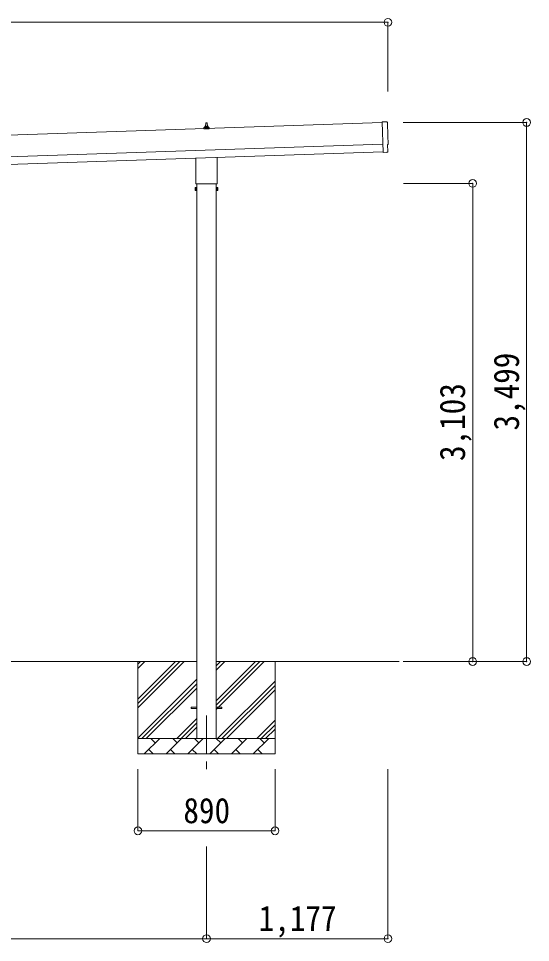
# Model space of a CAD drawing. Units: millimetres at full size, sheet at 1:50. Extents: x -14053 to 14053, y -9700 to 9700.
# Drawn here: x 5235 to 8557, y -6165 to -167 of the extents above; entities that cross this region are included whole.
import ezdxf
from ezdxf.enums import TextEntityAlignment as Align

# ---------------------------------------------------------------- set-up
doc = ezdxf.new("R2010")
doc.units = ezdxf.units.MM
doc.header["$LTSCALE"] = 50
doc.header["$PDMODE"] = 32
doc.header["$PDSIZE"] = 50
doc.linetypes.add('CHAIN1', pattern=[8, 5, -1, 1, -1])
for name, color, linetype, lineweight in [('0-1_Defpoints', 7, 'CHAIN1', 9), ('0-2_TEXT1', 4, 'Continuous', 9), ('0-3_SHAPE', 7, 'Continuous', 9), ('0-8_TABLE1', 6, 'Continuous', 9)]:
    doc.layers.add(name, color=color, linetype=linetype, lineweight=lineweight)
doc.styles.add('ＭＳ ゴシック', font='')
doc.styles.get('ＭＳ ゴシック').set_extended_font_data('MS Gothic')

msp = doc.modelspace()

# ---------------------------------------------------------------- linework, layer by layer
at = {"layer": '0-1_Defpoints'}
msp.add_line((6455.15, -4691.27), (6455.15, -5040.27), dxfattribs=at)
at = {"layer": '0-2_TEXT1'}
for p, q in [((7625.07, -838.73), (7594.9, -838.16)), ((7594.9, -838.16), (7601.52, -1036.9)), ((7595.07, -843.24), (2213.29, -1022.63)), ((6436.9, -884.18), (6436.9, -876.47)), ((6473.4, -884.18), (6436.9, -884.18)), ((6437.28, -875.68), (6473.02, -875.68)), ((6437.66, -875.49), (6444.38, -873.87)), ((6444.77, -873.68), (6465.53, -873.68)), ((6445.15, -872.89), (6445.15, -868.68)), ((6446.15, -868.68), (6464.15, -868.68)), ((6449.15, -868.68), (6449.88, -845.16)), ((6450.88, -844.18), (6459.42, -844.18)), ((6460.42, -845.16), (6461.15, -868.68)), ((6465.15, -872.89), (6465.15, -868.68)), ((6472.63, -875.49), (6465.91, -873.87)), ((6473.4, -884.18), (6473.4, -876.47)), ((2217.95, -1162.56), (7599.73, -983.16)), ((7629.22, -985.57), (7629.72, -985.55)), ((7630.79, -1032.57), (7629.22, -985.57)), ((2219.62, -1212.53), (7601.4, -1033.14)), ((6386.85, -1228.17), (6386.85, -1073.62)), ((6523.45, -1069.07), (6523.45, -1228.17)), ((7619.71, -1035.39), (7601.52, -1036.9)), ((7620.39, -1036), (7619.71, -1035.39)), ((7621.14, -1036.25), (7628.05, -1035.66)), ((6385.15, -1236.94), (6385.15, -1231.44)), ((6523.09, -1240.44), (6387.21, -1240.44)), ((6392.65, -1240.44), (6392.65, -4841.27)), ((6517.65, -4841.27), (6517.65, -1240.44)), ((6525.15, -1231.44), (6525.15, -1236.94)), ((6381.15, -1266.44), (6381.91, -1265.13)), ((6381.15, -1266.44), (6381.15, -1283.44)), ((6381.15, -1283.44), (6381.91, -1284.76)), ((6388.15, -1265.13), (6381.91, -1265.13)), ((6388.15, -1270.03), (6381.91, -1270.03)), ((6388.15, -1279.85), (6381.91, -1279.85)), ((6388.15, -1284.76), (6381.91, -1284.76)), ((6388.15, -1284.76), (6388.15, -1265.13)), ((6388.15, -1265.74), (6390.65, -1265.74)), ((6390.65, -1284.14), (6388.15, -1284.14)), ((6390.65, -1264.44), (6392.65, -1264.44)), ((6390.65, -1285.44), (6390.65, -1264.44)), ((6392.65, -1285.44), (6390.65, -1285.44)), ((6392.65, -1264.44), (6392.65, -1285.44)), ((6519.65, -1264.44), (6517.65, -1264.44)), ((6517.65, -1285.44), (6519.65, -1285.44)), ((6519.65, -1285.44), (6519.65, -1264.44)), ((6522.15, -1265.74), (6519.65, -1265.74)), ((6519.65, -1284.14), (6522.15, -1284.14)), ((6522.15, -1265.13), (6528.39, -1265.13)), ((6522.15, -1284.76), (6522.15, -1265.13)), ((6522.15, -1270.03), (6528.39, -1270.03)), ((6522.15, -1279.85), (6528.39, -1279.85)), ((6522.15, -1284.76), (6528.39, -1284.76)), ((6529.15, -1266.44), (6528.39, -1265.13)), ((6529.15, -1283.44), (6528.39, -1284.76)), ((6529.15, -1266.44), (6529.15, -1283.44)), ((6355.15, -4645.77), (6355.15, -4636.77)), ((6355.15, -4636.77), (6392.65, -4636.77)), ((6355.15, -4645.77), (6392.65, -4645.77)), ((6517.65, -4636.77), (6555.15, -4636.77)), ((6517.65, -4645.77), (6555.15, -4645.77)), ((6555.15, -4645.77), (6555.15, -4636.77))]:
    msp.add_line(p, q, dxfattribs=at)
for centre, radius, start, end in [((7624.98, -843.23), 4.5, 1.09537, 88.91326), ((6437.9, -876.47), 1, 103.62699, 180), ((6444.15, -872.89), 1, 283.62699, 0), ((6449.23, -869.31), 4.13, 90, 171.17633), ((6446.15, -869.68), 1, 90, 180), ((6450.88, -845.18), 1, 90, 178.60509), ((6458.48, -868.68), 4.83, 133.60282, 180), ((6451.82, -868.68), 4.83, 0, 46.39718), ((6459.42, -845.18), 1, 1.39491, 90), ((6461.06, -869.31), 4.13, 8.82367, 90), ((6464.15, -869.68), 1, 0, 90), ((6466.15, -872.89), 1, 180, 256.37301), ((6472.4, -876.47), 1, 0, 76.37301), ((7629.57, -981.05), 4.5, 271.90915, 2.73345), ((7621.06, -1035.25), 1, 228.4071, 274.90505), ((6389.15, -1231.44), 4, 125.09963, 180), ((6389.15, -1236.94), 4, 180, 194.47751), ((6389.15, -1236.94), 4, 194.47751, 241.04498), ((6521.15, -1236.94), 4, 298.95502, 345.52249), ((6521.15, -1231.44), 4, 0, 54.90037), ((6521.15, -1236.94), 4, 345.52249, 0), ((6385.49, -1267.58), 4.34, 145.61575, 214.38425), ((6385.49, -1282.3), 4.34, 145.61575, 214.38425), ((6397.39, -1274.94), 16.24, 162.41205, 197.58795), ((6524.8, -1267.58), 4.34, 325.61575, 34.38425), ((6512.91, -1274.94), 16.24, 342.41205, 17.58795), ((6524.8, -1282.3), 4.34, 325.61575, 34.38425)]:
    msp.add_arc(centre, radius, start, end, dxfattribs=at)
for centre, major_axis, ratio, start_param, end_param in [((12392.01, -753.37), (-4760.73, -158.69), 0.99863, 6.2686928, 6.2976566), ((7627.78, -1032.66), (2.25, -2), 0.9974, 5.5252311, 7.0411395)]:
    msp.add_ellipse(centre, major_axis=major_axis, ratio=ratio, start_param=start_param, end_param=end_param, dxfattribs=at)
at = {"layer": '0-3_SHAPE'}
for p, q in [((6392.65, -4341.27), (3417.65, -4341.27)), ((6010.15, -4341.27), (6010.15, -4941.27)), ((6010.15, -4584.76), (6253.63, -4341.27)), ((6010.15, -4613.04), (6281.92, -4341.27)), ((6010.15, -4641.33), (6310.2, -4341.27)), ((6010.15, -4386.77), (6055.64, -4341.27)), ((6010.15, -4358.48), (6027.36, -4341.27)), ((7706.03, -4341.27), (6517.65, -4341.27)), ((6517.65, -4370.1), (6546.47, -4341.27)), ((6517.65, -4398.38), (6574.76, -4341.27)), ((6517.65, -4652.94), (6829.32, -4341.27)), ((6517.65, -4596.37), (6772.75, -4341.27)), ((6517.65, -4624.66), (6801.03, -4341.27)), ((6900.15, -4341.27), (6900.15, -4941.27)), ((6010.15, -4839.31), (6392.65, -4456.81)), ((6036.47, -4841.27), (6392.65, -4485.1)), ((6527.31, -4841.27), (6900.15, -4468.43)), ((6555.59, -4841.27), (6900.15, -4496.72)), ((6064.76, -4841.27), (6392.65, -4513.38)), ((6583.88, -4841.27), (6900.15, -4525)), ((6262.75, -4841.27), (6392.65, -4711.37)), ((6781.87, -4841.27), (6900.15, -4722.99)), ((6291.03, -4841.27), (6392.65, -4739.66)), ((6319.32, -4841.27), (6392.65, -4767.94)), ((6810.15, -4841.27), (6900.15, -4751.27)), ((6838.43, -4841.27), (6900.15, -4779.56)), ((6010.15, -4841.27), (6900.15, -4841.27)), ((6051.6, -4941.27), (6151.6, -4841.27)), ((6123.04, -4869.83), (6094.49, -4841.27)), ((6193.02, -4941.27), (6293.02, -4841.27)), ((6264.46, -4869.83), (6235.91, -4841.27)), ((6334.44, -4941.27), (6434.44, -4841.27)), ((6405.89, -4869.83), (6377.33, -4841.27)), ((6475.86, -4941.27), (6575.86, -4841.27)), ((6547.31, -4869.83), (6518.75, -4841.27)), ((6617.28, -4941.27), (6717.28, -4841.27)), ((6688.73, -4869.83), (6660.17, -4841.27)), ((6758.7, -4941.27), (6858.7, -4841.27)), ((6830.15, -4869.83), (6801.6, -4841.27)), ((6080.15, -4912.72), (6108.7, -4941.27)), ((6221.57, -4912.72), (6250.12, -4941.27)), ((6362.99, -4912.72), (6391.55, -4941.27)), ((6504.41, -4912.72), (6532.97, -4941.27)), ((6645.83, -4912.72), (6674.39, -4941.27)), ((6787.26, -4912.72), (6815.81, -4941.27)), ((6900.15, -4941.27), (6010.15, -4941.27))]:
    msp.add_line(p, q, dxfattribs=at)
at = {"layer": '0-8_TABLE1'}
for p, q in [((2182.51, -192.16), (7632.18, -192.16)), ((7632.18, -192.16), (7632.18, -642.16)), ((8532.18, -842.16), (7731.18, -842.16)), ((8532.18, -4341.27), (8532.18, -842.16)), ((8182.18, -1237.94), (7732.18, -1237.94)), ((8182.18, -1237.94), (8182.18, -4341.27)), ((8532.18, -4341.27), (7731.18, -4341.27)), ((6010.15, -5440.27), (6010.15, -5040.27)), ((6900.15, -5440.27), (6900.15, -5040.27)), ((7632.18, -6140.27), (7632.18, -5040.27)), ((6010.15, -5440.27), (6900.15, -5440.27)), ((6455.15, -6140.27), (6455.15, -5542.27)), ((3355.15, -6140.27), (6455.15, -6140.27)), ((6455.15, -6140.27), (7632.18, -6140.27))]:
    msp.add_line(p, q, dxfattribs=at)
for p in [(7632.18, -192.16), (8532.18, -842.16), (8182.18, -1237.94), (8182.18, -4341.27), (8532.18, -4341.27), (6010.15, -5440.27), (6900.15, -5440.27), (6455.15, -6140.27), (7632.18, -6140.27)]:
    msp.add_point(p, dxfattribs=at)

# ---------------------------------------------------------------- texts
at = {"layer": '0-8_TABLE1', "color": 7, "style": 'ＭＳ ゴシック', "width": 0.9}
for s, p in [('3,499', (8532.18, -2841.72)), ('3,103', (8182.18, -3039.61))]:
    msp.add_text(s, height=165, rotation=90, dxfattribs=at).set_placement(p, align=Align.BOTTOM_LEFT)
for s, p in [('890', (6305.15, -5440.27)), ('1,177', (6793.66, -6140.27))]:
    msp.add_text(s, height=165, dxfattribs=at).set_placement(p, align=Align.BOTTOM_LEFT)

doc.saveas('drawing.dxf')
